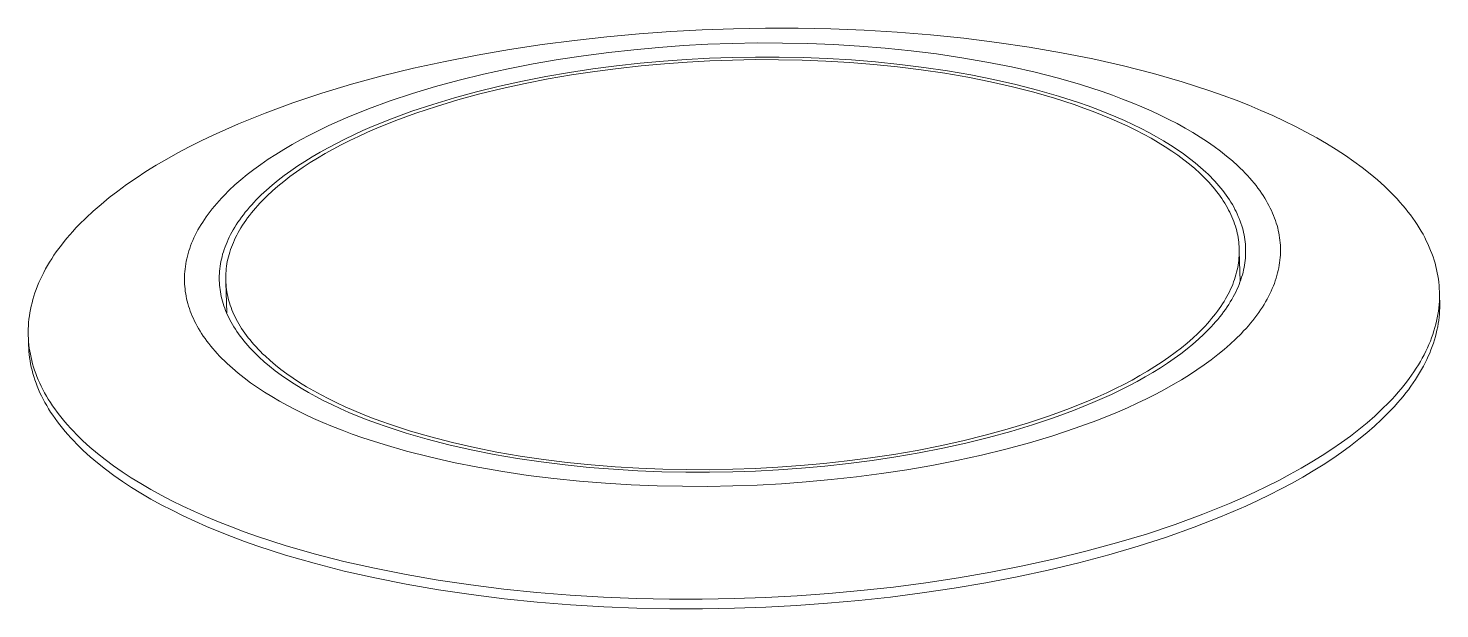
# Model space of a CAD drawing. Header units: millimetres. Extents: x 492 to 7139, y 278 to 5201.
# Drawn here: x 5991.45 to 6012.36, y 2845.83 to 2854.43 of the extents above; entities that cross this region are included whole.
import ezdxf

# ---------------------------------------------------------------- set-up
doc = ezdxf.new("R2010")
doc.units = ezdxf.units.MM
doc.layers.add('ZANO_R', color=7, linetype='Continuous', lineweight=0)

msp = doc.modelspace()

# ---------------------------------------------------------------- linework, layer by layer
at = {"layer": 'ZANO_R'}
for p, q in [((6000.024, 2854.3), (5999.545, 2854.247)), ((6000.5, 2854.343), (6000.024, 2854.3)), ((6000.972, 2854.377), (6000.5, 2854.343)), ((6001.436, 2854.402), (6000.972, 2854.377)), ((6001.902, 2854.418), (6001.436, 2854.402)), ((6002.376, 2854.426), (6001.902, 2854.418)), ((6002.857, 2854.426), (6002.376, 2854.426)), ((6003.344, 2854.416), (6002.857, 2854.426)), ((6003.834, 2854.397), (6003.344, 2854.416)), ((6004.327, 2854.367), (6003.834, 2854.397)), ((6004.82, 2854.328), (6004.327, 2854.367)), ((6005.312, 2854.278), (6004.82, 2854.328)), ((6005.8, 2854.217), (6005.312, 2854.278)), ((5998.582, 2854.112), (5998.103, 2854.029)), ((5999.064, 2854.185), (5998.582, 2854.112)), ((5999.545, 2854.247), (5999.064, 2854.185)), ((5999.678, 2854.02), (6000.051, 2854.069)), ((6000.051, 2854.069), (6000.424, 2854.109)), ((6000.424, 2854.109), (6000.793, 2854.143)), ((6000.793, 2854.143), (6001.159, 2854.169)), ((6001.159, 2854.169), (6001.521, 2854.189)), ((6001.521, 2854.189), (6001.882, 2854.201)), ((6001.882, 2854.201), (6002.25, 2854.208)), ((6002.25, 2854.208), (6002.624, 2854.207)), ((6002.624, 2854.207), (6003.002, 2854.2)), ((6003.002, 2854.2), (6003.383, 2854.185)), ((6003.383, 2854.185), (6003.765, 2854.162)), ((6003.765, 2854.162), (6004.149, 2854.131)), ((6004.149, 2854.131), (6004.53, 2854.092)), ((6004.53, 2854.092), (6004.91, 2854.045)), ((6006.283, 2854.146), (6005.8, 2854.217)), ((6006.759, 2854.064), (6006.283, 2854.146)), ((6007.225, 2853.971), (6006.759, 2854.064)), ((5997.627, 2853.936), (5997.157, 2853.833)), ((5998.103, 2854.029), (5997.627, 2853.936)), ((5998.562, 2853.827), (5998.931, 2853.899)), ((5998.931, 2853.899), (5999.304, 2853.964)), ((5999.304, 2853.964), (5999.678, 2854.02)), ((5999.818, 2853.824), (6000.168, 2853.869)), ((6000.168, 2853.869), (6000.517, 2853.907)), ((6000.189, 2853.832), (6000.534, 2853.87)), ((6000.517, 2853.907), (6000.863, 2853.939)), ((6000.534, 2853.87), (6000.876, 2853.901)), ((6000.863, 2853.939), (6001.206, 2853.963)), ((6000.876, 2853.901), (6001.214, 2853.925)), ((6001.206, 2853.963), (6001.544, 2853.981)), ((6001.214, 2853.925), (6001.548, 2853.943)), ((6001.544, 2853.981), (6001.882, 2853.993)), ((6001.548, 2853.943), (6001.883, 2853.955)), ((6001.882, 2853.993), (6002.227, 2853.999)), ((6001.883, 2853.955), (6002.223, 2853.961)), ((6002.223, 2853.961), (6002.568, 2853.96)), ((6002.227, 2853.999), (6002.577, 2853.999)), ((6002.568, 2853.96), (6002.918, 2853.953)), ((6002.577, 2853.999), (6002.931, 2853.992)), ((6002.918, 2853.953), (6003.27, 2853.939)), ((6002.931, 2853.992), (6003.288, 2853.978)), ((6003.27, 2853.939), (6003.624, 2853.918)), ((6003.288, 2853.978), (6003.646, 2853.956)), ((6003.624, 2853.918), (6003.978, 2853.89)), ((6003.646, 2853.956), (6004.005, 2853.927)), ((6003.978, 2853.89), (6004.332, 2853.854)), ((6004.005, 2853.927), (6004.363, 2853.891)), ((6004.332, 2853.854), (6004.682, 2853.81)), ((6004.363, 2853.891), (6004.718, 2853.847)), ((6004.718, 2853.847), (6005.069, 2853.795)), ((6004.91, 2854.045), (6005.285, 2853.99)), ((6005.285, 2853.99), (6005.655, 2853.926)), ((6005.655, 2853.926), (6006.017, 2853.854)), ((6006.017, 2853.854), (6006.37, 2853.774)), ((6007.68, 2853.868), (6007.225, 2853.971)), ((6008.121, 2853.755), (6007.68, 2853.868)), ((5996.694, 2853.72), (5996.241, 2853.596)), ((5997.157, 2853.833), (5996.694, 2853.72)), ((5997.486, 2853.563), (5997.837, 2853.659)), ((5997.837, 2853.659), (5998.196, 2853.747)), ((5998.196, 2853.747), (5998.562, 2853.827)), ((5998.431, 2853.568), (5998.773, 2853.643)), ((5998.773, 2853.643), (5999.119, 2853.71)), ((5998.812, 2853.609), (5999.153, 2853.676)), ((5999.119, 2853.71), (5999.468, 2853.771)), ((5999.153, 2853.676), (5999.498, 2853.735)), ((5999.468, 2853.771), (5999.818, 2853.824)), ((5999.498, 2853.735), (5999.844, 2853.787)), ((5999.844, 2853.787), (6000.189, 2853.832)), ((6004.682, 2853.81), (6005.029, 2853.759)), ((6005.029, 2853.759), (6005.371, 2853.7)), ((6005.069, 2853.795), (6005.415, 2853.735)), ((6005.371, 2853.7), (6005.706, 2853.634)), ((6005.415, 2853.735), (6005.754, 2853.668)), ((6005.706, 2853.634), (6006.033, 2853.56)), ((6005.754, 2853.668), (6006.085, 2853.593)), ((6006.37, 2853.774), (6006.713, 2853.686)), ((6006.713, 2853.686), (6007.043, 2853.591)), ((6008.547, 2853.632), (6008.121, 2853.755)), ((6008.956, 2853.5), (6008.547, 2853.632)), ((5995.8, 2853.464), (5995.373, 2853.321)), ((5996.241, 2853.596), (5995.8, 2853.464)), ((5996.811, 2853.349), (5997.143, 2853.46)), ((5997.143, 2853.46), (5997.486, 2853.563)), ((5997.765, 2853.396), (5998.094, 2853.485)), ((5997.816, 2853.365), (5998.142, 2853.453)), ((5998.094, 2853.485), (5998.431, 2853.568)), ((5998.142, 2853.453), (5998.474, 2853.535)), ((5998.474, 2853.535), (5998.812, 2853.609)), ((6006.033, 2853.56), (6006.349, 2853.479)), ((6006.085, 2853.593), (6006.406, 2853.511)), ((6006.349, 2853.479), (6006.655, 2853.39)), ((6006.406, 2853.511), (6006.716, 2853.421)), ((6006.716, 2853.421), (6007.013, 2853.325)), ((6007.043, 2853.591), (6007.361, 2853.488)), ((6007.361, 2853.488), (6007.514, 2853.434)), ((6007.514, 2853.434), (6007.663, 2853.378)), ((6009.153, 2853.43), (6008.956, 2853.5)), ((6009.346, 2853.359), (6009.153, 2853.43)), ((5995.373, 2853.321), (5994.961, 2853.17)), ((5996.185, 2853.108), (5996.491, 2853.232)), ((5996.491, 2853.232), (5996.811, 2853.349)), ((5997.133, 2853.196), (5997.444, 2853.299)), ((5997.193, 2853.167), (5997.5, 2853.269)), ((5997.444, 2853.299), (5997.765, 2853.396)), ((5997.5, 2853.269), (5997.816, 2853.365)), ((6006.655, 2853.39), (6006.949, 2853.295)), ((6006.949, 2853.295), (6007.091, 2853.245)), ((6007.013, 2853.325), (6007.157, 2853.275)), ((6007.091, 2853.245), (6007.229, 2853.194)), ((6007.157, 2853.275), (6007.296, 2853.223)), ((6007.296, 2853.223), (6007.433, 2853.169)), ((6007.663, 2853.378), (6007.809, 2853.321)), ((6007.809, 2853.321), (6007.95, 2853.262)), ((6007.95, 2853.262), (6008.088, 2853.202)), ((6009.533, 2853.285), (6009.346, 2853.359)), ((6009.715, 2853.209), (6009.533, 2853.285)), ((5994.567, 2853.011), (5994.377, 2852.928)), ((5994.961, 2853.17), (5994.567, 2853.011)), ((5995.893, 2852.979), (5996.037, 2853.044)), ((5996.037, 2853.044), (5996.185, 2853.108)), ((5996.547, 2852.97), (5996.834, 2853.086)), ((5996.614, 2852.944), (5996.897, 2853.059)), ((5996.834, 2853.086), (5997.133, 2853.196)), ((5996.897, 2853.059), (5997.193, 2853.167)), ((6007.229, 2853.194), (6007.363, 2853.141)), ((6007.363, 2853.141), (6007.494, 2853.087)), ((6007.433, 2853.169), (6007.565, 2853.114)), ((6007.494, 2853.087), (6007.621, 2853.031)), ((6007.565, 2853.114), (6007.694, 2853.058)), ((6007.621, 2853.031), (6007.744, 2852.974)), ((6007.694, 2853.058), (6007.818, 2853)), ((6008.088, 2853.202), (6008.22, 2853.14)), ((6008.22, 2853.14), (6008.349, 2853.077)), ((6008.349, 2853.077), (6008.473, 2853.013)), ((6008.473, 2853.013), (6008.592, 2852.948)), ((6009.892, 2853.132), (6009.715, 2853.209)), ((6010.063, 2853.052), (6009.892, 2853.132)), ((6010.228, 2852.971), (6010.063, 2853.052)), ((5994.191, 2852.844), (5994.011, 2852.758)), ((5994.377, 2852.928), (5994.191, 2852.844)), ((5995.487, 2852.774), (5995.618, 2852.843)), ((5995.618, 2852.843), (5995.754, 2852.912)), ((5995.754, 2852.912), (5995.893, 2852.979)), ((5996.143, 2852.785), (5996.274, 2852.848)), ((5996.215, 2852.762), (5996.344, 2852.824)), ((5996.274, 2852.848), (5996.409, 2852.91)), ((5996.344, 2852.824), (5996.477, 2852.885)), ((5996.409, 2852.91), (5996.547, 2852.97)), ((5996.477, 2852.885), (5996.614, 2852.944)), ((6007.744, 2852.974), (6007.863, 2852.916)), ((6007.818, 2853), (6007.938, 2852.941)), ((6007.863, 2852.916), (6007.977, 2852.856)), ((6007.938, 2852.941), (6008.054, 2852.881)), ((6007.977, 2852.856), (6008.087, 2852.796)), ((6008.054, 2852.881), (6008.166, 2852.819)), ((6008.087, 2852.796), (6008.193, 2852.734)), ((6008.166, 2852.819), (6008.273, 2852.757)), ((6008.592, 2852.948), (6008.706, 2852.881)), ((6008.706, 2852.881), (6008.816, 2852.813)), ((6008.816, 2852.813), (6008.921, 2852.745)), ((6010.387, 2852.888), (6010.228, 2852.971)), ((6010.541, 2852.804), (6010.387, 2852.888)), ((6010.688, 2852.718), (6010.541, 2852.804)), ((5993.837, 2852.67), (5993.668, 2852.58)), ((5994.011, 2852.758), (5993.837, 2852.67)), ((5995.119, 2852.558), (5995.237, 2852.631)), ((5995.237, 2852.631), (5995.36, 2852.703)), ((5995.36, 2852.703), (5995.487, 2852.774)), ((5995.659, 2852.523), (5995.774, 2852.59)), ((5995.774, 2852.59), (5995.893, 2852.656)), ((5995.85, 2852.569), (5995.968, 2852.635)), ((5995.893, 2852.656), (5996.016, 2852.721)), ((5995.968, 2852.635), (5996.089, 2852.699)), ((5996.016, 2852.721), (5996.143, 2852.785)), ((5996.089, 2852.699), (5996.215, 2852.762)), ((6008.193, 2852.734), (6008.295, 2852.671)), ((6008.273, 2852.757), (6008.376, 2852.694)), ((6008.295, 2852.671), (6008.392, 2852.608)), ((6008.376, 2852.694), (6008.474, 2852.629)), ((6008.392, 2852.608), (6008.484, 2852.544)), ((6008.474, 2852.629), (6008.568, 2852.564)), ((6008.921, 2852.745), (6009.021, 2852.675)), ((6009.021, 2852.675), (6009.116, 2852.605)), ((6009.116, 2852.605), (6009.206, 2852.534)), ((6010.83, 2852.631), (6010.688, 2852.718)), ((6010.965, 2852.543), (6010.83, 2852.631)), ((5993.346, 2852.397), (5993.195, 2852.303)), ((5993.504, 2852.489), (5993.346, 2852.397)), ((5993.668, 2852.58), (5993.504, 2852.489)), ((5994.794, 2852.335), (5994.898, 2852.41)), ((5994.898, 2852.41), (5995.006, 2852.485)), ((5995.006, 2852.485), (5995.119, 2852.558)), ((5995.342, 2852.316), (5995.443, 2852.386)), ((5995.443, 2852.386), (5995.549, 2852.455)), ((5995.524, 2852.367), (5995.628, 2852.436)), ((5995.549, 2852.455), (5995.659, 2852.523)), ((5995.628, 2852.436), (5995.737, 2852.503)), ((5995.737, 2852.503), (5995.85, 2852.569)), ((6008.484, 2852.544), (6008.572, 2852.479)), ((6008.568, 2852.564), (6008.657, 2852.498)), ((6008.572, 2852.479), (6008.655, 2852.413)), ((6008.655, 2852.413), (6008.734, 2852.347)), ((6008.657, 2852.498), (6008.741, 2852.432)), ((6008.741, 2852.432), (6008.821, 2852.365)), ((6009.206, 2852.534), (6009.291, 2852.462)), ((6009.291, 2852.462), (6009.371, 2852.39)), ((6009.371, 2852.39), (6009.409, 2852.354)), ((6011.093, 2852.453), (6010.965, 2852.543)), ((6011.216, 2852.363), (6011.093, 2852.453)), ((5993.049, 2852.208), (5992.909, 2852.112)), ((5993.195, 2852.303), (5993.049, 2852.208)), ((5994.514, 2852.105), (5994.602, 2852.182)), ((5994.602, 2852.182), (5994.696, 2852.259)), ((5994.696, 2852.259), (5994.794, 2852.335)), ((5995.065, 2852.102), (5995.153, 2852.174)), ((5995.153, 2852.174), (5995.245, 2852.245)), ((5995.237, 2852.158), (5995.328, 2852.229)), ((5995.245, 2852.245), (5995.342, 2852.316)), ((5995.328, 2852.229), (5995.423, 2852.298)), ((5995.423, 2852.298), (5995.524, 2852.367)), ((6008.734, 2852.347), (6008.808, 2852.28)), ((6008.808, 2852.28), (6008.843, 2852.246)), ((6008.821, 2852.365), (6008.896, 2852.297)), ((6008.843, 2852.246), (6008.877, 2852.212)), ((6008.877, 2852.212), (6008.91, 2852.179)), ((6008.896, 2852.297), (6008.931, 2852.263)), ((6008.91, 2852.179), (6008.942, 2852.145)), ((6008.931, 2852.263), (6008.966, 2852.229)), ((6008.966, 2852.229), (6008.999, 2852.194)), ((6008.999, 2852.194), (6009.032, 2852.16)), ((6009.409, 2852.354), (6009.446, 2852.317)), ((6009.446, 2852.317), (6009.482, 2852.281)), ((6009.482, 2852.281), (6009.516, 2852.244)), ((6009.516, 2852.244), (6009.549, 2852.207)), ((6009.549, 2852.207), (6009.581, 2852.17)), ((6009.581, 2852.17), (6009.612, 2852.133)), ((6011.332, 2852.271), (6011.216, 2852.363)), ((6011.441, 2852.179), (6011.332, 2852.271)), ((6011.544, 2852.086), (6011.441, 2852.179)), ((5992.776, 2852.015), (5992.649, 2851.917)), ((5992.909, 2852.112), (5992.776, 2852.015)), ((5994.352, 2851.949), (5994.43, 2852.027)), ((5994.43, 2852.027), (5994.514, 2852.105)), ((5994.83, 2851.884), (5994.904, 2851.957)), ((5994.904, 2851.957), (5994.982, 2852.03)), ((5994.982, 2852.03), (5995.065, 2852.102)), ((5994.991, 2851.944), (5995.068, 2852.016)), ((5995.068, 2852.016), (5995.15, 2852.087)), ((5995.15, 2852.087), (5995.237, 2852.158)), ((6008.942, 2852.145), (6008.973, 2852.111)), ((6008.973, 2852.111), (6009.003, 2852.077)), ((6009.003, 2852.077), (6009.031, 2852.043)), ((6009.031, 2852.043), (6009.058, 2852.008)), ((6009.032, 2852.16), (6009.063, 2852.126)), ((6009.058, 2852.008), (6009.084, 2851.974)), ((6009.063, 2852.126), (6009.093, 2852.091)), ((6009.084, 2851.974), (6009.109, 2851.94)), ((6009.093, 2852.091), (6009.121, 2852.057)), ((6009.121, 2852.057), (6009.149, 2852.022)), ((6009.149, 2852.022), (6009.176, 2851.988)), ((6009.176, 2851.988), (6009.201, 2851.953)), ((6009.612, 2852.133), (6009.642, 2852.096)), ((6009.642, 2852.096), (6009.67, 2852.059)), ((6009.67, 2852.059), (6009.697, 2852.022)), ((6009.697, 2852.022), (6009.723, 2851.985)), ((6009.723, 2851.985), (6009.748, 2851.948)), ((6011.594, 2852.039), (6011.544, 2852.086)), ((6011.641, 2851.992), (6011.594, 2852.039)), ((6011.687, 2851.945), (6011.641, 2851.992)), ((5992.529, 2851.818), (5992.415, 2851.719)), ((5992.649, 2851.917), (5992.529, 2851.818)), ((5994.147, 2851.714), (5994.178, 2851.753)), ((5994.178, 2851.753), (5994.21, 2851.792)), ((5994.21, 2851.792), (5994.244, 2851.831)), ((5994.244, 2851.831), (5994.278, 2851.871)), ((5994.278, 2851.871), (5994.314, 2851.91)), ((5994.314, 2851.91), (5994.352, 2851.949)), ((5994.698, 2851.737), (5994.729, 2851.774)), ((5994.729, 2851.774), (5994.762, 2851.811)), ((5994.762, 2851.811), (5994.795, 2851.847)), ((5994.787, 2851.727), (5994.818, 2851.763)), ((5994.795, 2851.847), (5994.83, 2851.884)), ((5994.818, 2851.763), (5994.851, 2851.8)), ((5994.851, 2851.8), (5994.884, 2851.836)), ((5994.884, 2851.836), (5994.918, 2851.872)), ((5994.918, 2851.872), (5994.991, 2851.944)), ((6009.109, 2851.94), (6009.133, 2851.906)), ((6009.133, 2851.906), (6009.156, 2851.871)), ((6009.156, 2851.871), (6009.178, 2851.837)), ((6009.178, 2851.837), (6009.198, 2851.803)), ((6009.198, 2851.803), (6009.218, 2851.768)), ((6009.201, 2851.953), (6009.225, 2851.918)), ((6009.218, 2851.768), (6009.236, 2851.734)), ((6009.225, 2851.918), (6009.248, 2851.883)), ((6009.248, 2851.883), (6009.27, 2851.849)), ((6009.27, 2851.849), (6009.291, 2851.814)), ((6009.291, 2851.814), (6009.311, 2851.779)), ((6009.311, 2851.779), (6009.329, 2851.744)), ((6009.748, 2851.948), (6009.771, 2851.911)), ((6009.771, 2851.911), (6009.793, 2851.874)), ((6009.793, 2851.874), (6009.814, 2851.837)), ((6009.814, 2851.837), (6009.834, 2851.8)), ((6009.834, 2851.8), (6009.853, 2851.763)), ((6009.853, 2851.763), (6009.871, 2851.726)), ((6011.731, 2851.898), (6011.687, 2851.945)), ((6011.774, 2851.851), (6011.731, 2851.898)), ((6011.815, 2851.803), (6011.774, 2851.851)), ((6011.855, 2851.756), (6011.815, 2851.803)), ((6011.893, 2851.708), (6011.855, 2851.756)), ((5992.307, 2851.619), (5992.206, 2851.518)), ((5992.415, 2851.719), (5992.307, 2851.619)), ((5994.011, 2851.517), (5994.036, 2851.556)), ((5994.036, 2851.556), (5994.061, 2851.595)), ((5994.061, 2851.595), (5994.089, 2851.635)), ((5994.089, 2851.635), (5994.117, 2851.674)), ((5994.117, 2851.674), (5994.147, 2851.714)), ((5994.534, 2851.516), (5994.558, 2851.553)), ((5994.558, 2851.553), (5994.584, 2851.59)), ((5994.584, 2851.59), (5994.611, 2851.627)), ((5994.611, 2851.627), (5994.638, 2851.664)), ((5994.626, 2851.509), (5994.65, 2851.545)), ((5994.638, 2851.664), (5994.667, 2851.7)), ((5994.65, 2851.545), (5994.675, 2851.581)), ((5994.667, 2851.7), (5994.698, 2851.737)), ((5994.675, 2851.581), (5994.701, 2851.618)), ((5994.701, 2851.618), (5994.729, 2851.654)), ((5994.729, 2851.654), (5994.758, 2851.691)), ((5994.758, 2851.691), (5994.787, 2851.727)), ((6009.236, 2851.734), (6009.254, 2851.7)), ((6009.254, 2851.7), (6009.27, 2851.666)), ((6009.27, 2851.666), (6009.285, 2851.631)), ((6009.285, 2851.631), (6009.299, 2851.597)), ((6009.299, 2851.597), (6009.313, 2851.563)), ((6009.313, 2851.563), (6009.325, 2851.529)), ((6009.329, 2851.744), (6009.347, 2851.71)), ((6009.347, 2851.71), (6009.364, 2851.675)), ((6009.364, 2851.675), (6009.379, 2851.64)), ((6009.379, 2851.64), (6009.393, 2851.606)), ((6009.393, 2851.606), (6009.407, 2851.571)), ((6009.407, 2851.571), (6009.419, 2851.537)), ((6009.871, 2851.726), (6009.887, 2851.689)), ((6009.887, 2851.689), (6009.903, 2851.652)), ((6009.903, 2851.652), (6009.917, 2851.615)), ((6009.917, 2851.615), (6009.93, 2851.578)), ((6009.93, 2851.578), (6009.942, 2851.541)), ((6009.942, 2851.541), (6009.953, 2851.505)), ((6011.929, 2851.661), (6011.893, 2851.708)), ((6011.964, 2851.613), (6011.929, 2851.661)), ((6011.998, 2851.565), (6011.964, 2851.613)), ((6012.029, 2851.517), (6011.998, 2851.565)), ((5992.067, 2851.367), (5992.024, 2851.316)), ((5992.112, 2851.417), (5992.067, 2851.367)), ((5992.158, 2851.468), (5992.112, 2851.417)), ((5992.206, 2851.518), (5992.158, 2851.468)), ((5993.906, 2851.321), (5993.924, 2851.36)), ((5993.924, 2851.36), (5993.944, 2851.399)), ((5993.944, 2851.399), (5993.965, 2851.438)), ((5993.965, 2851.438), (5993.987, 2851.478)), ((5993.987, 2851.478), (5994.011, 2851.517)), ((5994.412, 2851.296), (5994.43, 2851.332)), ((5994.43, 2851.332), (5994.448, 2851.369)), ((5994.448, 2851.369), (5994.468, 2851.406)), ((5994.468, 2851.406), (5994.489, 2851.442)), ((5994.489, 2851.442), (5994.511, 2851.479)), ((5994.511, 2851.479), (5994.534, 2851.516)), ((5994.523, 2851.327), (5994.541, 2851.363)), ((5994.541, 2851.363), (5994.561, 2851.4)), ((5994.561, 2851.4), (5994.581, 2851.436)), ((5994.581, 2851.436), (5994.603, 2851.472)), ((5994.603, 2851.472), (5994.626, 2851.509)), ((6009.325, 2851.529), (6009.336, 2851.495)), ((6009.336, 2851.495), (6009.346, 2851.461)), ((6009.346, 2851.461), (6009.355, 2851.427)), ((6009.355, 2851.427), (6009.363, 2851.393)), ((6009.363, 2851.393), (6009.37, 2851.36)), ((6009.37, 2851.36), (6009.376, 2851.326)), ((6009.419, 2851.537), (6009.43, 2851.502)), ((6009.43, 2851.502), (6009.44, 2851.468)), ((6009.44, 2851.468), (6009.449, 2851.434)), ((6009.449, 2851.434), (6009.458, 2851.399)), ((6009.458, 2851.399), (6009.465, 2851.365)), ((6009.465, 2851.365), (6009.471, 2851.331)), ((6009.471, 2851.331), (6009.476, 2851.297)), ((6009.953, 2851.505), (6009.963, 2851.468)), ((6009.963, 2851.468), (6009.971, 2851.431)), ((6009.971, 2851.431), (6009.979, 2851.395)), ((6009.979, 2851.395), (6009.986, 2851.359)), ((6009.986, 2851.359), (6009.991, 2851.322)), ((6012.06, 2851.47), (6012.029, 2851.517)), ((6012.088, 2851.422), (6012.06, 2851.47)), ((6012.116, 2851.374), (6012.088, 2851.422)), ((6012.141, 2851.326), (6012.116, 2851.374)), ((5991.904, 2851.164), (5991.867, 2851.114)), ((5991.942, 2851.215), (5991.904, 2851.164)), ((5991.982, 2851.266), (5991.942, 2851.215)), ((5992.024, 2851.316), (5991.982, 2851.266)), ((5993.819, 2851.088), (5993.831, 2851.127)), ((5993.831, 2851.127), (5993.843, 2851.165)), ((5993.843, 2851.165), (5993.857, 2851.204)), ((5993.857, 2851.204), (5993.872, 2851.243)), ((5993.872, 2851.243), (5993.888, 2851.282)), ((5993.888, 2851.282), (5993.906, 2851.321)), ((5994.342, 2851.114), (5994.354, 2851.15)), ((5994.354, 2851.15), (5994.367, 2851.187)), ((5994.367, 2851.187), (5994.381, 2851.223)), ((5994.381, 2851.223), (5994.396, 2851.259)), ((5994.396, 2851.259), (5994.412, 2851.296)), ((5994.437, 2851.112), (5994.448, 2851.147)), ((5994.448, 2851.147), (5994.461, 2851.183)), ((5994.461, 2851.183), (5994.475, 2851.219)), ((5994.475, 2851.219), (5994.49, 2851.255)), ((5994.49, 2851.255), (5994.506, 2851.291)), ((5994.506, 2851.291), (5994.523, 2851.327)), ((6009.376, 2851.326), (6009.381, 2851.293)), ((6009.381, 2851.293), (6009.386, 2851.259)), ((6009.386, 2851.259), (6009.389, 2851.226)), ((6009.389, 2851.226), (6009.391, 2851.192)), ((6009.391, 2851.192), (6009.393, 2851.158)), ((6009.393, 2851.158), (6009.393, 2851.124)), ((6009.393, 2851.124), (6009.393, 2851.09)), ((6009.394, 2851.124), (6009.407, 2850.673)), ((6009.476, 2851.297), (6009.481, 2851.263)), ((6009.481, 2851.263), (6009.484, 2851.23)), ((6009.484, 2851.23), (6009.486, 2851.195)), ((6009.486, 2851.195), (6009.488, 2851.161)), ((6009.488, 2851.161), (6009.488, 2851.127)), ((6009.488, 2851.127), (6009.488, 2851.092)), ((6009.991, 2851.322), (6009.996, 2851.286)), ((6009.996, 2851.286), (6009.999, 2851.25)), ((6009.999, 2851.25), (6010.002, 2851.214)), ((6010.002, 2851.214), (6010.003, 2851.177)), ((6010.003, 2851.177), (6010.004, 2851.14)), ((6010.004, 2851.14), (6010.004, 2851.103)), ((6012.165, 2851.279), (6012.141, 2851.326)), ((6012.188, 2851.231), (6012.165, 2851.279)), ((6012.209, 2851.183), (6012.188, 2851.231)), ((6012.229, 2851.136), (6012.209, 2851.183)), ((6012.247, 2851.088), (6012.229, 2851.136)), ((5991.737, 2850.911), (5991.708, 2850.861)), ((5991.767, 2850.962), (5991.737, 2850.911)), ((5991.799, 2851.012), (5991.767, 2850.962)), ((5991.832, 2851.063), (5991.799, 2851.012)), ((5991.867, 2851.114), (5991.832, 2851.063)), ((5993.779, 2850.898), (5993.785, 2850.936)), ((5993.785, 2850.936), (5993.792, 2850.974)), ((5993.792, 2850.974), (5993.8, 2851.012)), ((5993.8, 2851.012), (5993.809, 2851.05)), ((5993.809, 2851.05), (5993.819, 2851.088)), ((5994.294, 2850.9), (5994.299, 2850.935)), ((5994.299, 2850.935), (5994.306, 2850.971)), ((5994.306, 2850.971), (5994.313, 2851.006)), ((5994.313, 2851.006), (5994.322, 2851.042)), ((5994.322, 2851.042), (5994.331, 2851.078)), ((5994.331, 2851.078), (5994.342, 2851.114)), ((5994.389, 2850.9), (5994.394, 2850.935)), ((5994.394, 2850.935), (5994.4, 2850.97)), ((5994.4, 2850.97), (5994.408, 2851.005)), ((5994.408, 2851.005), (5994.416, 2851.041)), ((5994.416, 2851.041), (5994.426, 2851.076)), ((5994.426, 2851.076), (5994.437, 2851.112)), ((6009.376, 2850.917), (6009.37, 2850.882)), ((6009.382, 2850.952), (6009.376, 2850.917)), ((6009.386, 2850.987), (6009.382, 2850.952)), ((6009.389, 2851.021), (6009.386, 2850.987)), ((6009.392, 2851.056), (6009.389, 2851.021)), ((6009.393, 2851.09), (6009.392, 2851.056)), ((6009.471, 2850.917), (6009.465, 2850.881)), ((6009.476, 2850.952), (6009.471, 2850.917)), ((6009.481, 2850.987), (6009.476, 2850.952)), ((6009.484, 2851.022), (6009.481, 2850.987)), ((6009.487, 2851.057), (6009.484, 2851.022)), ((6009.488, 2851.092), (6009.487, 2851.057)), ((6009.986, 2850.916), (6009.979, 2850.878)), ((6009.991, 2850.954), (6009.986, 2850.916)), ((6009.996, 2850.992), (6009.991, 2850.954)), ((6010, 2851.029), (6009.996, 2850.992)), ((6010.002, 2851.066), (6010, 2851.029)), ((6010.004, 2851.103), (6010.002, 2851.066)), ((6012.264, 2851.041), (6012.247, 2851.088)), ((6012.28, 2850.993), (6012.264, 2851.041)), ((6012.294, 2850.946), (6012.28, 2850.993)), ((6012.306, 2850.899), (6012.294, 2850.946)), ((5991.631, 2850.709), (5991.609, 2850.659)), ((5991.655, 2850.76), (5991.631, 2850.709)), ((5991.681, 2850.81), (5991.655, 2850.76)), ((5991.708, 2850.861), (5991.681, 2850.81)), ((5993.766, 2850.748), (5993.768, 2850.785)), ((5993.766, 2850.711), (5993.766, 2850.748)), ((5993.766, 2850.675), (5993.766, 2850.711)), ((5993.768, 2850.785), (5993.77, 2850.823)), ((5993.77, 2850.823), (5993.774, 2850.86)), ((5993.774, 2850.86), (5993.779, 2850.898)), ((5994.281, 2850.725), (5994.282, 2850.76)), ((5994.282, 2850.691), (5994.281, 2850.725)), ((5994.282, 2850.76), (5994.283, 2850.794)), ((5994.283, 2850.794), (5994.286, 2850.829)), ((5994.286, 2850.829), (5994.289, 2850.864)), ((5994.289, 2850.864), (5994.294, 2850.9)), ((5994.376, 2850.728), (5994.377, 2850.762)), ((5994.377, 2850.694), (5994.376, 2850.728)), ((5994.377, 2850.762), (5994.378, 2850.796)), ((5994.378, 2850.796), (5994.381, 2850.831)), ((5994.381, 2850.831), (5994.384, 2850.865)), ((5994.384, 2850.865), (5994.389, 2850.9)), ((6009.322, 2850.704), (6009.31, 2850.669)), ((6009.334, 2850.74), (6009.322, 2850.704)), ((6009.344, 2850.776), (6009.334, 2850.74)), ((6009.354, 2850.811), (6009.344, 2850.776)), ((6009.362, 2850.847), (6009.354, 2850.811)), ((6009.37, 2850.882), (6009.362, 2850.847)), ((6009.416, 2850.702), (6009.404, 2850.665)), ((6009.428, 2850.738), (6009.416, 2850.702)), ((6009.439, 2850.774), (6009.428, 2850.738)), ((6009.449, 2850.81), (6009.439, 2850.774)), ((6009.457, 2850.846), (6009.449, 2850.81)), ((6009.465, 2850.881), (6009.457, 2850.846)), ((6009.94, 2850.725), (6009.927, 2850.686)), ((6009.951, 2850.763), (6009.94, 2850.725)), ((6009.962, 2850.802), (6009.951, 2850.763)), ((6009.971, 2850.84), (6009.962, 2850.802)), ((6009.979, 2850.878), (6009.971, 2850.84)), ((6012.318, 2850.852), (6012.306, 2850.899)), ((6012.328, 2850.805), (6012.318, 2850.852)), ((6012.336, 2850.758), (6012.328, 2850.805)), ((6012.343, 2850.711), (6012.336, 2850.758)), ((6012.349, 2850.665), (6012.343, 2850.711)), ((5991.551, 2850.509), (5991.535, 2850.46)), ((5991.569, 2850.559), (5991.551, 2850.509)), ((5991.588, 2850.609), (5991.569, 2850.559)), ((5991.609, 2850.659), (5991.588, 2850.609)), ((5993.768, 2850.638), (5993.766, 2850.675)), ((5993.77, 2850.602), (5993.768, 2850.638)), ((5993.774, 2850.566), (5993.77, 2850.602)), ((5993.778, 2850.529), (5993.774, 2850.566)), ((5993.784, 2850.493), (5993.778, 2850.529)), ((5993.79, 2850.457), (5993.784, 2850.493)), ((5994.283, 2850.656), (5994.282, 2850.691)), ((5994.286, 2850.622), (5994.283, 2850.656)), ((5994.289, 2850.588), (5994.286, 2850.622)), ((5994.293, 2850.555), (5994.289, 2850.588)), ((5994.298, 2850.521), (5994.293, 2850.555)), ((5994.304, 2850.487), (5994.298, 2850.521)), ((5994.378, 2850.66), (5994.377, 2850.694)), ((5994.391, 2850.209), (5994.378, 2850.66)), ((5994.381, 2850.626), (5994.378, 2850.66)), ((5994.384, 2850.593), (5994.381, 2850.626)), ((5994.388, 2850.559), (5994.384, 2850.593)), ((5994.393, 2850.526), (5994.388, 2850.559)), ((5994.399, 2850.492), (5994.393, 2850.526)), ((5994.406, 2850.458), (5994.399, 2850.492)), ((6009.248, 2850.524), (6009.23, 2850.488)), ((6009.265, 2850.561), (6009.248, 2850.524)), ((6009.281, 2850.597), (6009.265, 2850.561)), ((6009.296, 2850.633), (6009.281, 2850.597)), ((6009.31, 2850.669), (6009.296, 2850.633)), ((6009.341, 2850.519), (6009.323, 2850.483)), ((6009.358, 2850.556), (6009.341, 2850.519)), ((6009.375, 2850.593), (6009.358, 2850.556)), ((6009.39, 2850.629), (6009.375, 2850.593)), ((6009.404, 2850.665), (6009.39, 2850.629)), ((6009.865, 2850.531), (6009.847, 2850.492)), ((6009.883, 2850.57), (6009.865, 2850.531)), ((6009.899, 2850.609), (6009.883, 2850.57)), ((6009.914, 2850.648), (6009.899, 2850.609)), ((6009.927, 2850.686), (6009.914, 2850.648)), ((6012.354, 2850.618), (6012.349, 2850.665)), ((6012.357, 2850.571), (6012.354, 2850.618)), ((6012.359, 2850.524), (6012.357, 2850.571)), ((6012.36, 2850.477), (6012.359, 2850.524)), ((5991.495, 2850.311), (5991.484, 2850.262)), ((5991.507, 2850.361), (5991.495, 2850.311)), ((5991.52, 2850.41), (5991.507, 2850.361)), ((5991.535, 2850.46), (5991.52, 2850.41)), ((5993.798, 2850.42), (5993.79, 2850.457)), ((5993.806, 2850.384), (5993.798, 2850.42)), ((5993.816, 2850.347), (5993.806, 2850.384)), ((5993.827, 2850.31), (5993.816, 2850.347)), ((5993.839, 2850.274), (5993.827, 2850.31)), ((5994.311, 2850.452), (5994.304, 2850.487)), ((5994.32, 2850.418), (5994.311, 2850.452)), ((5994.329, 2850.384), (5994.32, 2850.418)), ((5994.339, 2850.35), (5994.329, 2850.384)), ((5994.35, 2850.315), (5994.339, 2850.35)), ((5994.362, 2850.281), (5994.35, 2850.315)), ((5994.414, 2850.425), (5994.406, 2850.458)), ((5994.423, 2850.391), (5994.414, 2850.425)), ((5994.433, 2850.357), (5994.423, 2850.391)), ((5994.444, 2850.323), (5994.433, 2850.357)), ((5994.456, 2850.289), (5994.444, 2850.323)), ((5994.469, 2850.254), (5994.456, 2850.289)), ((6009.121, 2850.307), (6009.096, 2850.27)), ((6009.145, 2850.343), (6009.121, 2850.307)), ((6009.168, 2850.379), (6009.145, 2850.343)), ((6009.19, 2850.416), (6009.168, 2850.379)), ((6009.213, 2850.299), (6009.188, 2850.262)), ((6009.21, 2850.452), (6009.19, 2850.416)), ((6009.23, 2850.488), (6009.21, 2850.452)), ((6009.237, 2850.336), (6009.213, 2850.299)), ((6009.26, 2850.372), (6009.237, 2850.336)), ((6009.282, 2850.409), (6009.26, 2850.372)), ((6009.303, 2850.446), (6009.282, 2850.409)), ((6009.323, 2850.483), (6009.303, 2850.446)), ((6009.736, 2850.296), (6009.71, 2850.256)), ((6009.761, 2850.335), (6009.736, 2850.296)), ((6009.784, 2850.374), (6009.761, 2850.335)), ((6009.806, 2850.413), (6009.784, 2850.374)), ((6009.827, 2850.453), (6009.806, 2850.413)), ((6009.847, 2850.492), (6009.827, 2850.453)), ((6012.344, 2850.237), (6012.35, 2850.285)), ((6012.35, 2850.285), (6012.354, 2850.334)), ((6012.354, 2850.334), (6012.358, 2850.382)), ((6012.358, 2850.382), (6012.36, 2850.429)), ((6012.36, 2850.429), (6012.36, 2850.477)), ((6012.362, 2850.429), (6012.363, 2850.379)), ((6012.362, 2850.24), (6012.364, 2850.286)), ((6012.364, 2850.333), (6012.363, 2850.379)), ((6012.364, 2850.286), (6012.364, 2850.333)), ((5991.462, 2850.116), (5991.457, 2850.068)), ((5991.468, 2850.165), (5991.462, 2850.116)), ((5991.475, 2850.213), (5991.468, 2850.165)), ((5991.484, 2850.262), (5991.475, 2850.213)), ((5993.852, 2850.237), (5993.839, 2850.274)), ((5993.866, 2850.2), (5993.852, 2850.237)), ((5993.881, 2850.163), (5993.866, 2850.2)), ((5993.898, 2850.126), (5993.881, 2850.163)), ((5993.915, 2850.089), (5993.898, 2850.126)), ((5993.934, 2850.052), (5993.915, 2850.089)), ((5994.375, 2850.246), (5994.362, 2850.281)), ((5994.39, 2850.211), (5994.375, 2850.246)), ((5994.405, 2850.177), (5994.39, 2850.211)), ((5994.421, 2850.142), (5994.405, 2850.177)), ((5994.439, 2850.107), (5994.421, 2850.142)), ((5994.458, 2850.072), (5994.439, 2850.107)), ((5994.483, 2850.22), (5994.469, 2850.254)), ((5994.499, 2850.186), (5994.483, 2850.22)), ((5994.515, 2850.152), (5994.499, 2850.186)), ((5994.532, 2850.117), (5994.515, 2850.152)), ((5994.55, 2850.083), (5994.532, 2850.117)), ((5994.57, 2850.049), (5994.55, 2850.083)), ((6008.953, 2850.088), (6008.921, 2850.052)), ((6008.984, 2850.125), (6008.953, 2850.088)), ((6009.014, 2850.161), (6008.984, 2850.125)), ((6009.043, 2850.078), (6009.01, 2850.041)), ((6009.043, 2850.197), (6009.014, 2850.161)), ((6009.07, 2850.234), (6009.043, 2850.197)), ((6009.074, 2850.114), (6009.043, 2850.078)), ((6009.096, 2850.27), (6009.07, 2850.234)), ((6009.104, 2850.151), (6009.074, 2850.114)), ((6009.133, 2850.188), (6009.104, 2850.151)), ((6009.161, 2850.225), (6009.133, 2850.188)), ((6009.188, 2850.262), (6009.161, 2850.225)), ((6009.594, 2850.099), (6009.562, 2850.059)), ((6009.625, 2850.138), (6009.594, 2850.099)), ((6009.654, 2850.178), (6009.625, 2850.138)), ((6009.683, 2850.217), (6009.654, 2850.178)), ((6009.71, 2850.256), (6009.683, 2850.217)), ((6012.305, 2850.041), (6012.317, 2850.09)), ((6012.317, 2850.09), (6012.327, 2850.139)), ((6012.327, 2850.139), (6012.336, 2850.188)), ((6012.336, 2850.188), (6012.344, 2850.237)), ((6012.341, 2850.051), (6012.348, 2850.098)), ((6012.348, 2850.098), (6012.354, 2850.146)), ((6012.354, 2850.146), (6012.359, 2850.193)), ((6012.359, 2850.193), (6012.362, 2850.24)), ((5991.453, 2850.02), (5991.451, 2849.972)), ((5991.451, 2849.972), (5991.451, 2849.925)), ((5991.451, 2849.925), (5991.451, 2849.877)), ((5991.451, 2849.877), (5991.453, 2849.83)), ((5991.457, 2850.068), (5991.453, 2850.02)), ((5993.954, 2850.015), (5993.934, 2850.052)), ((5993.975, 2849.977), (5993.954, 2850.015)), ((5993.997, 2849.94), (5993.975, 2849.977)), ((5994.02, 2849.903), (5993.997, 2849.94)), ((5994.045, 2849.866), (5994.02, 2849.903)), ((5994.071, 2849.829), (5994.045, 2849.866)), ((5994.477, 2850.038), (5994.458, 2850.072)), ((5994.498, 2850.003), (5994.477, 2850.038)), ((5994.52, 2849.968), (5994.498, 2850.003)), ((5994.543, 2849.933), (5994.52, 2849.968)), ((5994.567, 2849.899), (5994.543, 2849.933)), ((5994.592, 2849.864), (5994.567, 2849.899)), ((5994.59, 2850.015), (5994.57, 2850.049)), ((5994.612, 2849.98), (5994.59, 2850.015)), ((5994.635, 2849.946), (5994.612, 2849.98)), ((5994.659, 2849.912), (5994.635, 2849.946)), ((5994.684, 2849.877), (5994.659, 2849.912)), ((5994.71, 2849.843), (5994.684, 2849.877)), ((6008.781, 2849.907), (6008.704, 2849.835)), ((6008.853, 2849.979), (6008.781, 2849.907)), ((6008.868, 2849.894), (6008.79, 2849.822)), ((6008.888, 2850.016), (6008.853, 2849.979)), ((6008.942, 2849.968), (6008.868, 2849.894)), ((6008.921, 2850.052), (6008.888, 2850.016)), ((6008.977, 2850.004), (6008.942, 2849.968)), ((6009.01, 2850.041), (6008.977, 2850.004)), ((6009.42, 2849.902), (6009.342, 2849.824)), ((6009.458, 2849.942), (6009.42, 2849.902)), ((6009.494, 2849.981), (6009.458, 2849.942)), ((6009.528, 2850.02), (6009.494, 2849.981)), ((6009.562, 2850.059), (6009.528, 2850.02)), ((6012.244, 2849.842), (6012.261, 2849.892)), ((6012.261, 2849.892), (6012.278, 2849.942)), ((6012.278, 2849.942), (6012.292, 2849.992)), ((6012.292, 2849.992), (6012.305, 2850.041)), ((6012.299, 2849.859), (6012.312, 2849.907)), ((6012.312, 2849.907), (6012.323, 2849.955)), ((6012.323, 2849.955), (6012.333, 2850.003)), ((6012.333, 2850.003), (6012.341, 2850.051)), ((5991.453, 2849.83), (5991.457, 2849.783)), ((5991.456, 2849.732), (5991.454, 2849.782)), ((5991.456, 2849.732), (5991.458, 2849.686)), ((5991.457, 2849.783), (5991.461, 2849.737)), ((5991.458, 2849.686), (5991.461, 2849.64)), ((5991.461, 2849.737), (5991.467, 2849.69)), ((5991.467, 2849.69), (5991.474, 2849.643)), ((5994.098, 2849.792), (5994.071, 2849.829)), ((5994.126, 2849.755), (5994.098, 2849.792)), ((5994.155, 2849.718), (5994.126, 2849.755)), ((5994.186, 2849.681), (5994.155, 2849.718)), ((5994.218, 2849.644), (5994.186, 2849.681)), ((5994.619, 2849.829), (5994.592, 2849.864)), ((5994.647, 2849.795), (5994.619, 2849.829)), ((5994.675, 2849.76), (5994.647, 2849.795)), ((5994.705, 2849.726), (5994.675, 2849.76)), ((5994.736, 2849.691), (5994.705, 2849.726)), ((5994.737, 2849.809), (5994.71, 2849.843)), ((5994.768, 2849.657), (5994.736, 2849.691)), ((5994.765, 2849.775), (5994.737, 2849.809)), ((5994.795, 2849.741), (5994.765, 2849.775)), ((5994.802, 2849.623), (5994.768, 2849.657)), ((5994.826, 2849.707), (5994.795, 2849.741)), ((5994.857, 2849.673), (5994.826, 2849.707)), ((5994.89, 2849.639), (5994.857, 2849.673)), ((6008.536, 2849.693), (6008.445, 2849.623)), ((6008.62, 2849.677), (6008.528, 2849.606)), ((6008.622, 2849.764), (6008.536, 2849.693)), ((6008.707, 2849.749), (6008.62, 2849.677)), ((6008.704, 2849.835), (6008.622, 2849.764)), ((6008.79, 2849.822), (6008.707, 2849.749)), ((6009.17, 2849.669), (6009.077, 2849.593)), ((6009.259, 2849.747), (6009.17, 2849.669)), ((6009.342, 2849.824), (6009.259, 2849.747)), ((6012.158, 2849.642), (6012.182, 2849.692)), ((6012.182, 2849.692), (6012.204, 2849.742)), ((6012.204, 2849.742), (6012.225, 2849.792)), ((6012.215, 2849.616), (6012.234, 2849.665)), ((6012.225, 2849.792), (6012.244, 2849.842)), ((6012.234, 2849.665), (6012.253, 2849.714)), ((6012.253, 2849.714), (6012.27, 2849.762)), ((6012.27, 2849.762), (6012.285, 2849.811)), ((6012.285, 2849.811), (6012.299, 2849.859)), ((5991.461, 2849.64), (5991.465, 2849.594)), ((5991.465, 2849.594), (5991.471, 2849.548)), ((5991.471, 2849.548), (5991.478, 2849.501)), ((5991.474, 2849.643), (5991.482, 2849.597)), ((5991.478, 2849.501), (5991.486, 2849.454)), ((5991.482, 2849.597), (5991.492, 2849.55)), ((5991.486, 2849.454), (5991.496, 2849.407)), ((5991.492, 2849.55), (5991.503, 2849.503)), ((5991.503, 2849.503), (5991.516, 2849.455)), ((5991.516, 2849.455), (5991.53, 2849.408)), ((5994.251, 2849.607), (5994.218, 2849.644)), ((5994.286, 2849.571), (5994.251, 2849.607)), ((5994.321, 2849.534), (5994.286, 2849.571)), ((5994.358, 2849.498), (5994.321, 2849.534)), ((5994.396, 2849.461), (5994.358, 2849.498)), ((5994.476, 2849.389), (5994.396, 2849.461)), ((5994.836, 2849.588), (5994.802, 2849.623)), ((5994.872, 2849.554), (5994.836, 2849.588)), ((5994.947, 2849.487), (5994.872, 2849.554)), ((5994.924, 2849.605), (5994.89, 2849.639)), ((5994.96, 2849.572), (5994.924, 2849.605)), ((5995.026, 2849.419), (5994.947, 2849.487)), ((5995.034, 2849.505), (5994.96, 2849.572)), ((5995.112, 2849.438), (5995.034, 2849.505)), ((6008.249, 2849.484), (6008.144, 2849.416)), ((6008.329, 2849.466), (6008.224, 2849.396)), ((6008.349, 2849.553), (6008.249, 2849.484)), ((6008.431, 2849.535), (6008.329, 2849.466)), ((6008.445, 2849.623), (6008.349, 2849.553)), ((6008.528, 2849.606), (6008.431, 2849.535)), ((6008.978, 2849.517), (6008.875, 2849.441)), ((6009.077, 2849.593), (6008.978, 2849.517)), ((6012.047, 2849.44), (6012.077, 2849.49)), ((6012.077, 2849.49), (6012.105, 2849.541)), ((6012.105, 2849.541), (6012.132, 2849.591)), ((6012.121, 2849.419), (6012.147, 2849.469)), ((6012.132, 2849.591), (6012.158, 2849.642)), ((6012.147, 2849.469), (6012.171, 2849.518)), ((6012.171, 2849.518), (6012.193, 2849.567)), ((6012.193, 2849.567), (6012.215, 2849.616)), ((5991.496, 2849.407), (5991.507, 2849.36)), ((5991.507, 2849.36), (5991.52, 2849.313)), ((5991.52, 2849.313), (5991.534, 2849.266)), ((5991.53, 2849.408), (5991.545, 2849.361)), ((5991.534, 2849.266), (5991.549, 2849.218)), ((5991.545, 2849.361), (5991.562, 2849.313)), ((5991.562, 2849.313), (5991.58, 2849.266)), ((5991.58, 2849.266), (5991.6, 2849.218)), ((5994.561, 2849.317), (5994.476, 2849.389)), ((5994.651, 2849.246), (5994.561, 2849.317)), ((5994.746, 2849.176), (5994.651, 2849.246)), ((5995.111, 2849.353), (5995.026, 2849.419)), ((5995.2, 2849.287), (5995.111, 2849.353)), ((5995.195, 2849.373), (5995.112, 2849.438)), ((5995.283, 2849.307), (5995.195, 2849.373)), ((5995.293, 2849.222), (5995.2, 2849.287)), ((5995.376, 2849.243), (5995.283, 2849.307)), ((5995.472, 2849.18), (5995.376, 2849.243)), ((6007.922, 2849.282), (6007.805, 2849.216)), ((6007.999, 2849.261), (6007.88, 2849.195)), ((6008.035, 2849.348), (6007.922, 2849.282)), ((6008.113, 2849.328), (6007.999, 2849.261)), ((6008.144, 2849.416), (6008.035, 2849.348)), ((6008.224, 2849.396), (6008.113, 2849.328)), ((6008.654, 2849.293), (6008.536, 2849.22)), ((6008.767, 2849.366), (6008.654, 2849.293)), ((6008.875, 2849.441), (6008.767, 2849.366)), ((6011.91, 2849.237), (6011.947, 2849.288)), ((6011.947, 2849.288), (6011.982, 2849.338)), ((6011.982, 2849.338), (6012.015, 2849.389)), ((6012.003, 2849.222), (6012.035, 2849.271)), ((6012.015, 2849.389), (6012.047, 2849.44)), ((6012.035, 2849.271), (6012.065, 2849.321)), ((6012.065, 2849.321), (6012.094, 2849.37)), ((6012.094, 2849.37), (6012.121, 2849.419)), ((5991.549, 2849.218), (5991.566, 2849.171)), ((5991.566, 2849.171), (5991.584, 2849.123)), ((5991.584, 2849.123), (5991.604, 2849.076)), ((5991.6, 2849.218), (5991.621, 2849.171)), ((5991.604, 2849.076), (5991.625, 2849.028)), ((5991.621, 2849.171), (5991.643, 2849.123)), ((5991.643, 2849.123), (5991.667, 2849.075)), ((5991.667, 2849.075), (5991.693, 2849.027)), ((5994.846, 2849.106), (5994.746, 2849.176)), ((5994.951, 2849.038), (5994.846, 2849.106)), ((5995.06, 2848.97), (5994.951, 2849.038)), ((5995.391, 2849.157), (5995.293, 2849.222)), ((5995.494, 2849.094), (5995.391, 2849.157)), ((5995.574, 2849.117), (5995.472, 2849.18)), ((5995.601, 2849.032), (5995.494, 2849.094)), ((5995.68, 2849.055), (5995.574, 2849.117)), ((5995.713, 2848.97), (5995.601, 2849.032)), ((5995.79, 2848.995), (5995.68, 2849.055)), ((6007.558, 2849.089), (6007.429, 2849.027)), ((6007.63, 2849.065), (6007.499, 2849.003)), ((6007.684, 2849.152), (6007.558, 2849.089)), ((6007.757, 2849.129), (6007.63, 2849.065)), ((6007.805, 2849.216), (6007.684, 2849.152)), ((6007.88, 2849.195), (6007.757, 2849.129)), ((6008.287, 2849.077), (6008.155, 2849.008)), ((6008.414, 2849.148), (6008.287, 2849.077)), ((6008.536, 2849.22), (6008.414, 2849.148)), ((6011.703, 2848.984), (6011.748, 2849.034)), ((6011.748, 2849.034), (6011.791, 2849.085)), ((6011.791, 2849.085), (6011.832, 2849.136)), ((6011.832, 2849.136), (6011.872, 2849.186)), ((6011.861, 2849.024), (6011.899, 2849.073)), ((6011.872, 2849.186), (6011.91, 2849.237)), ((6011.899, 2849.073), (6011.935, 2849.123)), ((6011.935, 2849.123), (6011.97, 2849.172)), ((6011.97, 2849.172), (6012.003, 2849.222)), ((5991.625, 2849.028), (5991.647, 2848.98)), ((5991.647, 2848.98), (5991.671, 2848.932)), ((5991.671, 2848.932), (5991.697, 2848.885)), ((5991.693, 2849.027), (5991.72, 2848.979)), ((5991.697, 2848.885), (5991.724, 2848.837)), ((5991.72, 2848.979), (5991.748, 2848.932)), ((5991.724, 2848.837), (5991.753, 2848.789)), ((5991.748, 2848.932), (5991.779, 2848.884)), ((5991.779, 2848.884), (5991.81, 2848.836)), ((5991.81, 2848.836), (5991.843, 2848.788)), ((5995.175, 2848.903), (5995.06, 2848.97)), ((5995.294, 2848.838), (5995.175, 2848.903)), ((5995.418, 2848.773), (5995.294, 2848.838)), ((5995.829, 2848.91), (5995.713, 2848.97)), ((5995.904, 2848.935), (5995.79, 2848.995)), ((5995.949, 2848.851), (5995.829, 2848.91)), ((5996.023, 2848.877), (5995.904, 2848.935)), ((5996.073, 2848.793), (5995.949, 2848.851)), ((5996.146, 2848.82), (5996.023, 2848.877)), ((5996.273, 2848.764), (5996.146, 2848.82)), ((6007.159, 2848.907), (6006.876, 2848.792)), ((6007.226, 2848.881), (6006.939, 2848.765)), ((6007.296, 2848.966), (6007.159, 2848.907)), ((6007.364, 2848.941), (6007.226, 2848.881)), ((6007.429, 2849.027), (6007.296, 2848.966)), ((6007.499, 2849.003), (6007.364, 2848.941)), ((6007.88, 2848.872), (6007.736, 2848.806)), ((6008.02, 2848.939), (6007.88, 2848.872)), ((6008.155, 2849.008), (6008.02, 2848.939)), ((6011.508, 2848.782), (6011.609, 2848.883)), ((6011.609, 2848.883), (6011.657, 2848.933)), ((6011.648, 2848.777), (6011.694, 2848.826)), ((6011.657, 2848.933), (6011.703, 2848.984)), ((6011.694, 2848.826), (6011.738, 2848.876)), ((6011.738, 2848.876), (6011.78, 2848.925)), ((6011.78, 2848.925), (6011.821, 2848.974)), ((6011.821, 2848.974), (6011.861, 2849.024)), ((5991.753, 2848.789), (5991.783, 2848.741)), ((5991.783, 2848.741), (5991.814, 2848.693)), ((5991.814, 2848.693), (5991.848, 2848.646)), ((5991.843, 2848.788), (5991.878, 2848.741)), ((5991.848, 2848.646), (5991.882, 2848.598)), ((5991.878, 2848.741), (5991.915, 2848.693)), ((5991.915, 2848.693), (5991.952, 2848.645)), ((5991.952, 2848.645), (5991.992, 2848.598)), ((5995.546, 2848.71), (5995.418, 2848.773)), ((5995.679, 2848.648), (5995.546, 2848.71)), ((5995.816, 2848.588), (5995.679, 2848.648)), ((5996.202, 2848.737), (5996.073, 2848.793)), ((5996.334, 2848.682), (5996.202, 2848.737)), ((5996.403, 2848.71), (5996.273, 2848.764)), ((5996.47, 2848.628), (5996.334, 2848.682)), ((5996.538, 2848.657), (5996.403, 2848.71)), ((5996.61, 2848.576), (5996.47, 2848.628)), ((5996.676, 2848.605), (5996.538, 2848.657)), ((6006.58, 2848.683), (6006.273, 2848.581)), ((6006.64, 2848.655), (6006.329, 2848.551)), ((6006.876, 2848.792), (6006.58, 2848.683)), ((6006.939, 2848.765), (6006.64, 2848.655)), ((6007.282, 2848.618), (6006.962, 2848.501)), ((6007.589, 2848.742), (6007.282, 2848.618)), ((6007.736, 2848.806), (6007.589, 2848.742)), ((6011.287, 2848.583), (6011.401, 2848.682)), ((6011.396, 2848.532), (6011.502, 2848.63)), ((6011.401, 2848.682), (6011.508, 2848.782)), ((6011.502, 2848.63), (6011.601, 2848.728)), ((6011.601, 2848.728), (6011.648, 2848.777)), ((5991.882, 2848.598), (5991.919, 2848.55)), ((5991.919, 2848.55), (5991.957, 2848.503)), ((5991.957, 2848.503), (5991.996, 2848.455)), ((5991.992, 2848.598), (5992.033, 2848.55)), ((5991.996, 2848.455), (5992.037, 2848.408)), ((5992.033, 2848.55), (5992.076, 2848.503)), ((5992.037, 2848.408), (5992.08, 2848.36)), ((5992.076, 2848.503), (5992.12, 2848.456)), ((5992.12, 2848.456), (5992.166, 2848.409)), ((5992.166, 2848.409), (5992.213, 2848.362)), ((5995.957, 2848.529), (5995.816, 2848.588)), ((5996.103, 2848.472), (5995.957, 2848.529)), ((5996.252, 2848.416), (5996.103, 2848.472)), ((5996.406, 2848.362), (5996.252, 2848.416)), ((5996.754, 2848.525), (5996.61, 2848.576)), ((5996.818, 2848.555), (5996.676, 2848.605)), ((5997.051, 2848.429), (5996.754, 2848.525)), ((5997.112, 2848.46), (5996.818, 2848.555)), ((5997.361, 2848.339), (5997.051, 2848.429)), ((5997.418, 2848.372), (5997.112, 2848.46)), ((6005.956, 2848.486), (6005.631, 2848.397)), ((6006.008, 2848.455), (6005.678, 2848.365)), ((6006.273, 2848.581), (6005.956, 2848.486)), ((6006.329, 2848.551), (6006.008, 2848.455)), ((6006.962, 2848.501), (6006.63, 2848.39)), ((6011.04, 2848.386), (6011.167, 2848.484)), ((6011.167, 2848.484), (6011.287, 2848.583)), ((6011.167, 2848.339), (6011.285, 2848.435)), ((6011.285, 2848.435), (6011.396, 2848.532)), ((5992.08, 2848.36), (5992.124, 2848.313)), ((5992.124, 2848.313), (5992.17, 2848.266)), ((5992.17, 2848.266), (5992.217, 2848.219)), ((5992.213, 2848.362), (5992.262, 2848.315)), ((5992.217, 2848.219), (5992.266, 2848.172)), ((5992.262, 2848.315), (5992.365, 2848.222)), ((5992.365, 2848.222), (5992.475, 2848.129)), ((5996.723, 2848.259), (5996.406, 2848.362)), ((5997.054, 2848.164), (5996.723, 2848.259)), ((5997.682, 2848.257), (5997.361, 2848.339)), ((5997.735, 2848.29), (5997.418, 2848.372)), ((5998.013, 2848.182), (5997.682, 2848.257)), ((5998.061, 2848.216), (5997.735, 2848.29)), ((5998.396, 2848.149), (5998.061, 2848.216)), ((6004.961, 2848.241), (6004.619, 2848.174)), ((6005, 2848.207), (6004.653, 2848.139)), ((6005.299, 2848.315), (6004.961, 2848.241)), ((6005.342, 2848.282), (6005, 2848.207)), ((6005.631, 2848.397), (6005.299, 2848.315)), ((6005.678, 2848.365), (6005.342, 2848.282)), ((6006.288, 2848.287), (6005.936, 2848.191)), ((6006.63, 2848.39), (6006.288, 2848.287)), ((6010.622, 2848.097), (6010.767, 2848.193)), ((6010.767, 2848.193), (6010.907, 2848.289)), ((6010.907, 2848.289), (6011.04, 2848.386)), ((6010.913, 2848.148), (6011.043, 2848.243)), ((6011.043, 2848.243), (6011.167, 2848.339)), ((5992.266, 2848.172), (5992.369, 2848.079)), ((5992.369, 2848.079), (5992.479, 2847.987)), ((5992.475, 2848.129), (5992.591, 2848.038)), ((5992.479, 2847.987), (5992.595, 2847.895)), ((5992.591, 2848.038), (5992.713, 2847.947)), ((5997.397, 2848.076), (5997.054, 2848.164)), ((5997.75, 2847.996), (5997.397, 2848.076)), ((5998.113, 2847.924), (5997.75, 2847.996)), ((5998.352, 2848.114), (5998.013, 2848.182)), ((5998.698, 2848.055), (5998.352, 2848.114)), ((5998.738, 2848.09), (5998.396, 2848.149)), ((5999.05, 2848.003), (5998.698, 2848.055)), ((5999.086, 2848.039), (5998.738, 2848.09)), ((5999.406, 2847.958), (5999.05, 2848.003)), ((5999.437, 2847.996), (5999.086, 2848.039)), ((5999.79, 2847.96), (5999.437, 2847.996)), ((6003.582, 2848.017), (6003.238, 2847.979)), ((6003.928, 2848.062), (6003.582, 2848.017)), ((6003.954, 2848.026), (6003.604, 2847.98)), ((6004.274, 2848.115), (6003.928, 2848.062)), ((6004.304, 2848.079), (6003.954, 2848.026)), ((6004.619, 2848.174), (6004.274, 2848.115)), ((6004.653, 2848.139), (6004.304, 2848.079)), ((6005.211, 2848.023), (6004.841, 2847.95)), ((6005.576, 2848.103), (6005.211, 2848.023)), ((6005.936, 2848.191), (6005.576, 2848.103)), ((6010.313, 2847.911), (6010.47, 2848.004)), ((6010.47, 2848.004), (6010.622, 2848.097)), ((6010.636, 2847.961), (6010.778, 2848.054)), ((6010.778, 2848.054), (6010.913, 2848.148)), ((5992.595, 2847.895), (5992.717, 2847.804)), ((5992.713, 2847.947), (5992.841, 2847.857)), ((5992.717, 2847.804), (5992.845, 2847.715)), ((5992.841, 2847.857), (5992.976, 2847.769)), ((5998.482, 2847.86), (5998.113, 2847.924)), ((5998.858, 2847.804), (5998.482, 2847.86)), ((5999.237, 2847.757), (5998.858, 2847.804)), ((5999.764, 2847.922), (5999.406, 2847.958)), ((6000.123, 2847.893), (5999.764, 2847.922)), ((6000.145, 2847.931), (5999.79, 2847.96)), ((6000.481, 2847.872), (6000.123, 2847.893)), ((6000.499, 2847.91), (6000.145, 2847.931)), ((6000.838, 2847.858), (6000.481, 2847.872)), ((6000.851, 2847.896), (6000.499, 2847.91)), ((6001.192, 2847.85), (6000.838, 2847.858)), ((6001.201, 2847.889), (6000.851, 2847.896)), ((6001.543, 2847.85), (6001.192, 2847.85)), ((6001.547, 2847.888), (6001.201, 2847.889)), ((6001.888, 2847.856), (6001.543, 2847.85)), ((6001.888, 2847.894), (6001.547, 2847.888)), ((6002.222, 2847.906), (6001.888, 2847.894)), ((6002.227, 2847.868), (6001.888, 2847.856)), ((6002.557, 2847.924), (6002.222, 2847.906)), ((6002.565, 2847.886), (6002.227, 2847.868)), ((6002.895, 2847.948), (6002.557, 2847.924)), ((6002.908, 2847.911), (6002.565, 2847.886)), ((6003.238, 2847.979), (6002.895, 2847.948)), ((6003.255, 2847.942), (6002.908, 2847.911)), ((6003.604, 2847.98), (6003.255, 2847.942)), ((6003.72, 2847.781), (6003.348, 2847.74)), ((6004.094, 2847.829), (6003.72, 2847.781)), ((6004.469, 2847.886), (6004.094, 2847.829)), ((6004.841, 2847.95), (6004.469, 2847.886)), ((6009.98, 2847.73), (6010.149, 2847.82)), ((6010.149, 2847.82), (6010.313, 2847.911)), ((6010.176, 2847.69), (6010.335, 2847.779)), ((6010.335, 2847.779), (6010.488, 2847.87)), ((6010.488, 2847.87), (6010.636, 2847.961)), ((5992.845, 2847.715), (5992.98, 2847.626)), ((5992.976, 2847.769), (5993.117, 2847.682)), ((5992.98, 2847.626), (5993.121, 2847.539)), ((5993.117, 2847.682), (5993.265, 2847.596)), ((5993.265, 2847.596), (5993.418, 2847.511)), ((5999.62, 2847.718), (5999.237, 2847.757)), ((6000.003, 2847.687), (5999.62, 2847.718)), ((6000.386, 2847.664), (6000.003, 2847.687)), ((6000.767, 2847.649), (6000.386, 2847.664)), ((6001.145, 2847.642), (6000.767, 2847.649)), ((6001.519, 2847.641), (6001.145, 2847.642)), ((6001.888, 2847.648), (6001.519, 2847.641)), ((6002.25, 2847.66), (6001.888, 2847.648)), ((6002.611, 2847.68), (6002.25, 2847.66)), ((6002.978, 2847.706), (6002.611, 2847.68)), ((6003.348, 2847.74), (6002.978, 2847.706)), ((6009.626, 2847.556), (6009.806, 2847.642)), ((6009.806, 2847.642), (6009.98, 2847.73)), ((6009.843, 2847.516), (6010.012, 2847.602)), ((6010.012, 2847.602), (6010.176, 2847.69)), ((5993.121, 2847.539), (5993.269, 2847.453)), ((5993.269, 2847.453), (5993.422, 2847.369)), ((5993.418, 2847.511), (5993.577, 2847.428)), ((5993.422, 2847.369), (5993.582, 2847.286)), ((5993.577, 2847.428), (5993.743, 2847.347)), ((6008.856, 2847.229), (6009.25, 2847.389)), ((6009.25, 2847.389), (6009.441, 2847.471)), ((6009.441, 2847.471), (6009.626, 2847.556)), ((6009.489, 2847.348), (6009.668, 2847.431)), ((6009.668, 2847.431), (6009.843, 2847.516)), ((5993.582, 2847.286), (5993.747, 2847.205)), ((5993.743, 2847.347), (5993.914, 2847.268)), ((5993.747, 2847.205), (5993.918, 2847.125)), ((5993.914, 2847.268), (5994.09, 2847.19)), ((5994.09, 2847.19), (5994.272, 2847.114)), ((6008.444, 2847.078), (6008.856, 2847.229)), ((6008.724, 2847.035), (6009.115, 2847.188)), ((6009.115, 2847.188), (6009.489, 2847.348)), ((5993.918, 2847.125), (5994.094, 2847.047)), ((5994.094, 2847.047), (5994.276, 2846.972)), ((5994.272, 2847.114), (5994.46, 2847.04)), ((5994.276, 2846.972), (5994.464, 2846.898)), ((5994.46, 2847.04), (5994.652, 2846.969)), ((5994.652, 2846.969), (5994.85, 2846.899)), ((6008.017, 2846.935), (6008.444, 2847.078)), ((6008.317, 2846.89), (6008.724, 2847.035)), ((5994.464, 2846.898), (5994.656, 2846.826)), ((5994.656, 2846.826), (5994.854, 2846.756)), ((5994.85, 2846.899), (5995.258, 2846.767)), ((5994.854, 2846.756), (5995.263, 2846.624)), ((5995.258, 2846.767), (5995.685, 2846.643)), ((6007.122, 2846.679), (6007.575, 2846.802)), ((6007.461, 2846.626), (6007.895, 2846.753)), ((6007.575, 2846.802), (6008.017, 2846.935)), ((6007.895, 2846.753), (6008.317, 2846.89)), ((5995.263, 2846.624), (5995.689, 2846.501)), ((5995.685, 2846.643), (5996.126, 2846.53)), ((5996.126, 2846.53), (5996.581, 2846.427)), ((6006.189, 2846.462), (6006.66, 2846.565)), ((6006.66, 2846.565), (6007.122, 2846.679)), ((6007.017, 2846.508), (6007.461, 2846.626)), ((5995.689, 2846.501), (5996.13, 2846.387)), ((5996.13, 2846.387), (5996.585, 2846.284)), ((5996.581, 2846.427), (5997.048, 2846.334)), ((5997.048, 2846.334), (5997.524, 2846.252)), ((6005.233, 2846.285), (6005.713, 2846.368)), ((6005.713, 2846.368), (6006.189, 2846.462)), ((6006.102, 2846.3), (6006.563, 2846.399)), ((6006.563, 2846.399), (6007.017, 2846.508)), ((5996.585, 2846.284), (5997.052, 2846.191)), ((5997.052, 2846.191), (5997.528, 2846.109)), ((5997.524, 2846.252), (5998.007, 2846.18)), ((5997.528, 2846.109), (5998.011, 2846.038)), ((5998.007, 2846.18), (5998.496, 2846.12)), ((5998.496, 2846.12), (5998.988, 2846.069)), ((6003.789, 2846.097), (6004.269, 2846.15)), ((6004.269, 2846.15), (6004.751, 2846.213)), ((6004.697, 2846.062), (6005.168, 2846.132)), ((6004.751, 2846.213), (6005.233, 2846.285)), ((6005.168, 2846.132), (6005.637, 2846.211)), ((6005.637, 2846.211), (6006.102, 2846.3)), ((5998.011, 2846.038), (5998.5, 2845.977)), ((5998.5, 2845.977), (5998.993, 2845.927)), ((5998.988, 2846.069), (5999.482, 2846.03)), ((5998.993, 2845.927), (5999.486, 2845.887)), ((5999.482, 2846.03), (5999.975, 2846)), ((5999.975, 2846), (6000.466, 2845.981)), ((6000.466, 2845.981), (6000.953, 2845.971)), ((6000.953, 2845.971), (6001.435, 2845.97)), ((6001.435, 2845.97), (6001.909, 2845.979)), ((6001.909, 2845.979), (6002.376, 2845.995)), ((6002.376, 2845.995), (6002.841, 2846.02)), ((6002.834, 2845.877), (6003.294, 2845.909)), ((6002.841, 2846.02), (6003.313, 2846.054)), ((6003.294, 2845.909), (6003.759, 2845.951)), ((6003.313, 2846.054), (6003.789, 2846.097)), ((6003.759, 2845.951), (6004.227, 2846.002)), ((6004.227, 2846.002), (6004.697, 2846.062)), ((5999.486, 2845.887), (5999.979, 2845.858)), ((5999.979, 2845.858), (6000.47, 2845.838)), ((6000.47, 2845.838), (6000.957, 2845.828)), ((6000.957, 2845.828), (6001.439, 2845.828)), ((6001.439, 2845.828), (6001.913, 2845.836)), ((6001.913, 2845.836), (6002.38, 2845.853)), ((6002.38, 2845.853), (6002.834, 2845.877))]:
    msp.add_line(p, q, dxfattribs=at)

doc.saveas('drawing.dxf')
